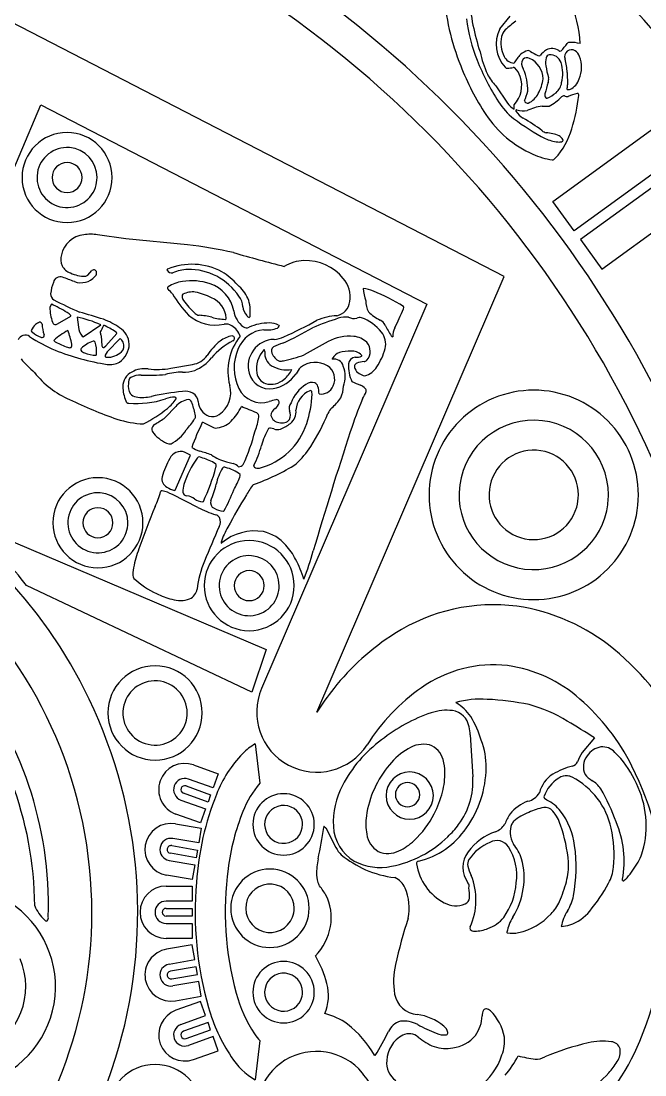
# Model space of a CAD drawing. Header units: metres. Extents: x 0.3 to 22.9, y 0.3 to 22.9.
# Drawn here: x 13.149 to 15.749, y 10.912 to 15.304 of the extents above; entities that cross this region are included whole.
import ezdxf

# ---------------------------------------------------------------- set-up
doc = ezdxf.new("R2010")
doc.units = ezdxf.units.M

msp = doc.modelspace()

# ---------------------------------------------------------------- linework, layer by layer
for p, q in [((15.161997, 14.239851), (13.106263, 15.300247)), ((15.144654, 15.270812), (15.18723, 15.323477)), ((15.425233, 15.08927), (15.426173, 15.038282)), ((15.127699, 15.033945), (15.176114, 14.96149)), ((15.364383, 14.552387), (15.950426, 14.978171)), ((12.657869, 13.602131), (13.231223, 14.954471)), ((13.231223, 14.954471), (14.84024, 14.124502)), ((15.203204, 14.936544), (15.203204, 14.95492)), ((15.246842, 14.971958), (15.247819, 14.966729)), ((16.039773, 14.855196), (15.453731, 14.429411)), ((16.066027, 14.819059), (15.479985, 14.393275)), ((15.569332, 14.270299), (16.155374, 14.696083)), ((15.453731, 14.429411), (15.364383, 14.552387)), ((13.585974, 14.395772), (13.467687, 14.413413)), ((13.84175, 14.370888), (13.585974, 14.395772)), ((15.479985, 14.393275), (15.569332, 14.270299)), ((13.427105, 14.245347), (13.444146, 14.264044)), ((14.380897, 12.42345), (15.161997, 14.239851)), ((13.273736, 14.122788), (13.268175, 14.11063)), ((13.277087, 14.124231), (13.273736, 14.122788)), ((13.282595, 14.120372), (13.277087, 14.124231)), ((14.84024, 14.124502), (14.151217, 12.522218)), ((13.300377, 14.041981), (13.356029, 14.07442)), ((13.355418, 14.078123), (13.34935, 14.083581)), ((13.382626, 14.069688), (13.387488, 14.028259)), ((13.406939, 13.988409), (13.480674, 14.038015)), ((14.222301, 14.036232), (14.224696, 14.032293)), ((13.403383, 13.990953), (13.406939, 13.988409)), ((13.483302, 13.992361), (13.486065, 13.950458)), ((13.502282, 13.949828), (13.54761, 14.001783)), ((13.561415, 13.981458), (13.507347, 13.925245)), ((13.486065, 13.950458), (13.488762, 13.94441)), ((13.493896, 13.943619), (13.502282, 13.949828)), ((13.507347, 13.925245), (13.499789, 13.911645)), ((14.164693, 13.926116), (14.163657, 13.933006)), ((13.499789, 13.911645), (13.499477, 13.905137)), ((13.772599, 13.856802), (13.863775, 13.872781)), ((14.362173, 13.748773), (14.361067, 13.757473)), ((13.793142, 13.697795), (13.749785, 13.651264)), ((14.202671, 13.604219), (14.188312, 13.607021)), ((13.764334, 13.541512), (13.773742, 13.542202)), ((13.791018, 13.348303), (13.85555, 13.49502)), ((13.85555, 13.49502), (13.830299, 13.507705)), ((13.960075, 13.457171), (13.946013, 13.467012)), ((14.00518, 13.467449), (14.033283, 13.4598)), ((13.88571, 13.276253), (13.779326, 13.330119)), ((13.788721, 13.346837), (13.791018, 13.348303)), ((13.905166, 13.299679), (13.908496, 13.302135)), ((13.991306, 13.261205), (13.994712, 13.263812)), ((12.828483, 13.25577), (14.170682, 12.685014)), ((13.982123, 13.132698), (13.98209, 13.128065)), ((13.98209, 13.128065), (13.985877, 13.129396)), ((13.61734, 13.025734), (13.614685, 13.006032)), ((14.109912, 12.506501), (13.171771, 12.950883)), ((14.170682, 12.685014), (14.109912, 12.506501)), ((15.020211, 12.328705), (15.030984, 12.154024)), ((15.538635, 12.316279), (15.486623, 12.256059)), ((14.124309, 12.291216), (14.144275, 12.127392)), ((13.867581, 12.203579), (13.970032, 12.166936)), ((13.970032, 12.166936), (13.948983, 12.108083)), ((13.948983, 12.108083), (13.846519, 12.14473)), ((13.927933, 12.04923), (13.825439, 12.085888)), ((13.836355, 12.116396), (13.938845, 12.079739)), ((13.938845, 12.079739), (13.927933, 12.04923)), ((13.81532, 12.057538), (13.917796, 12.020886)), ((15.340456, 12.057083), (15.330753, 12.064124)), ((13.896747, 11.962033), (13.794295, 11.998676)), ((13.917796, 12.020886), (13.896747, 11.962033)), ((13.792476, 11.958733), (13.899683, 11.940143)), ((14.41257, 11.947738), (14.418541, 11.941127)), ((13.899683, 11.940143), (13.889004, 11.878558)), ((14.418541, 11.941127), (14.461131, 11.859071)), ((13.776613, 11.867495), (13.883861, 11.848898)), ((13.889004, 11.878558), (13.781784, 11.89715)), ((13.878325, 11.816973), (13.771073, 11.835571)), ((13.883861, 11.848898), (13.878325, 11.816973)), ((13.765949, 11.805908), (13.873182, 11.787313)), ((13.873182, 11.787313), (13.862503, 11.725728)), ((13.862503, 11.725728), (13.755296, 11.744318)), ((15.655736, 11.721923), (15.655389, 11.727213)), ((15.667899, 11.725858), (15.660618, 11.72079)), ((13.753473, 11.698757), (13.86228, 11.698757)), ((13.86228, 11.698757), (13.86228, 11.636252)), ((13.753431, 11.60615), (13.86228, 11.60615)), ((13.86228, 11.636252), (13.75346, 11.636252)), ((13.86228, 11.60615), (13.86228, 11.573748)), ((13.256358, 11.552853), (13.258201, 11.554128)), ((13.86228, 11.573748), (13.753427, 11.573748)), ((13.753447, 11.543646), (13.86228, 11.543646)), ((13.86228, 11.543646), (13.86228, 11.481142)), ((13.86228, 11.481142), (13.753473, 11.481142)), ((13.862503, 11.454171), (13.755296, 11.435581)), ((13.873182, 11.392586), (13.862503, 11.454171)), ((13.765949, 11.373991), (13.873182, 11.392586)), ((13.878325, 11.362926), (13.771073, 11.344329)), ((13.776613, 11.312404), (13.883861, 11.331001)), ((13.883861, 11.331001), (13.878325, 11.362926)), ((13.889004, 11.301341), (13.781784, 11.282749)), ((13.899683, 11.239756), (13.889004, 11.301341)), ((13.792476, 11.221166), (13.899683, 11.239756)), ((13.896747, 11.217866), (13.794295, 11.181223)), ((13.917796, 11.159013), (13.896747, 11.217866)), ((13.81532, 11.122361), (13.917796, 11.159013)), ((13.927933, 11.130669), (13.825439, 11.094011)), ((13.938845, 11.10016), (13.927933, 11.130669)), ((13.836355, 11.063503), (13.938845, 11.10016)), ((13.948983, 11.071816), (13.846519, 11.035169)), ((13.970032, 11.012963), (13.948983, 11.071816)), ((14.144272, 11.054879), (14.124309, 10.891083)), ((13.867581, 10.97632), (13.970032, 11.012963)), ((14.625021, 10.993657), (14.622131, 10.993834))]:
    msp.add_line(p, q)
for centre, radius, start, end in [((11.587701, 11.589461), 5.695868, 9.875874, 56.151229), ((11.59601, 11.594191), 5.623991, 2.910891, 50.538464), ((11.595942, 11.594095), 5.568341, 4.376546, 50.538938), ((11.587904, 11.590353), 4.597602, 7.31188, 58.771068), ((11.590029, 11.59153), 4.733167, 5.851874, 56.022854), ((15.848559, 15.474318), 0.938009, -177.003747, -157.648706), ((15.952095, 15.471019), 0.938299, -175.723111, -161.614612), ((15.0206, 15.192167), 0.458093, 2.194005, 25.839276), ((15.737869, 15.407501), 0.738772, -172.64167, -158.793731), ((15.84465, 14.478095), 1.040541, 127.506751, 130.721868), ((15.267368, 15.206112), 0.138726, 152.200044, -136.629733), ((15.265996, 15.211326), 0.117534, 166.589879, -152.2351), ((15.213679, 15.225008), 0.063481, 138.939521, 167.65099), ((15.276522, 15.305757), 0.176012, -45.867862, -32.766474), ((15.437191, 15.194468), 0.020427, 89.0366, 128.310336), ((15.438291, 15.057644), 0.15725, 75.23893, 90.275877), ((15.543961, 15.282803), 0.494157, -167.407868, -156.11671), ((15.205475, 15.176596), 0.047869, -155.273614, -92.964718), ((15.642224, 14.829289), 0.531621, 140.850238, 145.710406), ((15.284685, 15.095702), 0.088248, 105.247144, 128.331256), ((15.26072, 15.162822), 0.018037, 54.061545, 87.593222), ((15.44513, 15.458181), 0.330208, -121.762925, -115.58816), ((15.307466, 15.167685), 0.008844, -124.062101, -57.115679), ((15.378289, 15.11171), 0.081949, 119.229931, 143.671359), ((15.353965, 15.146244), 0.01756, 104.488142, 166.130913), ((15.362573, 15.134435), 0.054506, 59.071873, 116.476507), ((15.353809, 15.115967), 0.047469, 17.86183, 95.122141), ((15.395919, 15.185535), 0.006878, -140.835223, -62.626166), ((15.443155, 15.155078), 0.029066, 129.183546, -160.403792), ((15.443155, 15.155078), 0.029066, 58.770884, 129.183546), ((15.427998, 15.138804), 0.051041, 20.419576, 53.686918), ((15.358385, 15.110625), 0.126129, -22.585865, 21.382931), ((15.994756, 15.510379), 1.087163, -158.821126, -146.738048), ((16.012981, 15.529162), 1.039356, -158.027073, -147.284464), ((15.176622, 15.121366), 0.01458, -133.832519, -90.488039), ((15.165442, 15.260472), 0.154083, -85.885555, -77.327348), ((15.201199, 15.101045), 0.009305, 51.731534, 102.121485), ((15.139563, 15.041759), 0.094747, 19.063432, 44.654985), ((15.271601, 15.125458), 0.036663, 147.377379, -143.880207), ((15.256077, 15.125721), 0.024822, 62.646696, 128.214071), ((15.230852, 15.061907), 0.093347, 0.715112, 66.895479), ((15.415669, 15.131181), 0.081076, 166.248954, -169.732663), ((15.6739, 15.166514), 0.341655, -171.621414, -163.057261), ((15.257725, 15.084329), 0.148627, -14.474408, 18.108932), ((15.146338, 15.071032), 0.279491, 3.74144, 15.416399), ((15.259066, 15.167124), 0.187067, -153.183568, -134.607687), ((15.119306, 15.035118), 0.116063, -43.708488, 18.895403), ((15.061719, 15.020423), 0.198634, -2.699886, 24.833538), ((15.168854, 15.079958), 0.156253, -30.112041, -6.203888), ((15.306842, 15.060229), 0.040789, -18.010102, 9.484366), ((15.859686, 14.87532), 0.54216, 161.470117, 166.681455), ((15.331337, 15.058652), 0.071228, -48.70205, -9.267792), ((15.318241, 15.039762), 0.107942, -11.235051, -0.785439), ((15.4296, 15.06065), 0.042277, -97.45566, -78.501792), ((15.405184, 15.084618), 0.07318, -63.333277, -17.853113), ((15.019832, 15.070914), 0.24764, -23.552935, -13.98518), ((15.228666, 15.039192), 0.084225, -66.307606, -26.532765), ((15.350007, 14.995452), 0.018522, 165.102919, -143.287861), ((15.339339, 14.987086), 0.004979, -147.084596, -72.447998), ((15.271269, 15.139022), 0.171435, -66.057672, -51.348164), ((15.220057, 15.180213), 0.26495, -60.699509, -46.742547), ((15.411771, 14.979058), 0.013047, 85.030313, 141.073693), ((15.422912, 15.00575), 0.016964, -126.164825, -70.66966), ((15.523504, 14.742539), 0.264822, 102.33138, 111.017069), ((14.667842, 15.089331), 0.810855, -16.859014, -6.759499), ((15.468126, 14.996011), 0.005371, -23.24045, 102.671861), ((15.377001, 15.119359), 0.282781, -147.500395, -128.350849), ((15.277514, 15.044427), 0.130999, -140.719918, -124.559588), ((15.213967, 14.929861), 0.003355, 142.628523, -144.062005), ((15.213967, 14.929861), 0.003355, 69.319051, 142.628523), ((15.243802, 15.057496), 0.12775, -102.959664, -83.611085), ((15.259517, 14.978108), 0.016319, -135.79196, -79.434423), ((15.355214, 14.724262), 0.22803, 98.936019, 115.229424), ((15.336491, 15.091924), 0.143376, -96.687793, -84.705548), ((15.475392, 15.176581), 0.469843, -146.037803, -114.334597), ((15.779765, 15.66167), 0.958203, -127.117043, -117.764722), ((15.287032, 14.977894), 0.090791, -146.582317, -120.18339), ((14.831541, 14.202851), 0.80819, 52.826852, 59.528205), ((15.347571, 14.880355), 0.043492, -129.564104, -102.98557), ((15.155429, 14.936301), 0.299885, -42.977837, -15.895277), ((13.340412, 14.651532), 0.187613, 90, 180), ((13.340412, 14.651532), 0.187613, 0, 90), ((15.400828, 14.964556), 0.165162, -114.097577, -95.319111), ((15.3178, 14.624671), 0.214241, 69.989297, 84.643788), ((15.391831, 14.82946), 0.030027, -102.139475, -62.041655), ((15.373158, 14.79296), 0.037583, 26.005678, 61.463623), ((15.40196, 14.806893), 0.005589, -45.04917, 27.091779), ((13.340401, 14.651559), 0.125119, 85.463653, 170.977331), ((13.340401, 14.651559), 0.125119, -0.050026, 85.463653), ((13.34052, 14.651551), 0.062504, 90, 180), ((13.34052, 14.651551), 0.062504, 0, 90), ((15.423162, 15.078788), 0.35929, -113.171653, -99.701807), ((15.360627, 14.74193), 0.017408, -83.444179, -35.321976), ((13.340399, 14.65151), 0.125125, 170.954932, -104.06524), ((13.340412, 14.651532), 0.187613, 180, -90), ((13.34052, 14.651551), 0.062504, 180, -90), ((13.340412, 14.651532), 0.187613, -90, 0), ((13.34052, 14.651551), 0.062504, -90, 0), ((13.340401, 14.651498), 0.125119, -19.080657, -0.022146), ((13.340399, 14.65151), 0.125125, -104.06524, -19.085411), ((13.42103, 14.30809), 0.105854, 95.991412, 168.365219), ((13.439032, 14.176003), 0.239133, 83.117921, 96.977756), ((13.67106, 12.766409), 1.613532, 76.995395, 83.927502), ((13.372125, 14.309565), 0.058267, 160.058511, -106.905407), ((16.000589, 21.194424), 7.132305, -106.00424, -104.241827), ((13.860568, 14.02651), 0.263668, 61.691569, 112.573425), ((14.335486, 14.128467), 0.177156, 92.643312, 120.363926), ((14.334867, 14.103014), 0.202561, 39.294184, 92.136537), ((13.312053, 14.208433), 0.029055, 70.019058, 167.661219), ((13.057551, 13.428517), 0.849429, 68.348644, 71.862207), ((13.416073, 14.383136), 0.142938, -115.213976, -90.212276), ((13.398235, 14.292595), 0.079412, -110.092006, -42.557952), ((13.410487, 14.267113), 0.027385, -79.359553, -52.637652), ((13.451597, 14.254751), 0.011912, 58.937614, 128.722552), ((13.44176, 14.254496), 0.021627, -46.202759, -5.272538), ((13.451597, 14.254751), 0.011912, -10.847325, 58.937614), ((13.760225, 14.266675), 0.003416, 104.765954, -154.939849), ((13.776095, 14.275979), 0.0218, -150.45031, -76.866282), ((13.853035, 14.075164), 0.193476, 92.9547, 111.843302), ((13.848274, 14.017894), 0.250544, 33.71328, 91.191919), ((13.842345, 14.019426), 0.278835, 41.434252, 59.084192), ((14.395273, 14.15177), 0.124937, -7.935701, 39.534136), ((13.4467, 14.148975), 0.175758, 158.060971, 174.07268), ((13.766126, 14.190847), 0.006949, 133.586214, -133.571993), ((13.837506, 14.080881), 0.137938, 96.895849, 123.519111), ((13.699045, 14.106847), 0.100577, 36.278025, 51.73183), ((13.860919, 13.976276), 0.244831, 71.983412, 99.396902), ((13.886125, 14.065605), 0.152129, 11.518781, 70.605077), ((13.925037, 14.061431), 0.190464, 27.258769, 48.439935), ((14.55455, 14.011975), 0.177911, 69.474276, 83.555176), ((14.820661, 14.215166), 0.247553, -173.877276, -161.94682), ((13.300782, 14.165841), 0.02893, 177.455925, -122.535057), ((14.40017, 16.354842), 2.478347, -116.73566, -114.001341), ((14.229201, 14.435119), 0.523356, -149.10058, -137.053702), ((13.829538, 14.157398), 0.009893, 128.392379, -172.704462), ((13.86572, 14.162522), 0.046436, -172.101732, -150.433502), ((13.86373, 14.086784), 0.08814, 82.749587, 117.235136), ((13.814247, 13.888731), 0.291849, 63.92249, 78.01451), ((13.903895, 14.058134), 0.100466, 4.06028, 67.377114), ((14.001581, 14.110647), 0.071976, 1.706347, 40.04357), ((13.939657, 14.092499), 0.164574, -6.402772, 19.955391), ((14.30594, 13.417548), 0.822134, 57.937839, 67.773256), ((13.504273, 14.122668), 0.236404, -177.081025, -161.762707), ((13.064858, 13.646345), 0.521642, 56.949539, 65.329049), ((14.11224, 14.350592), 0.356133, -143.67053, -131.872807), ((14.12597, 14.115092), 0.052496, -177.487225, -132.783081), ((14.450584, 14.143405), 0.069004, -78.060596, -7.397737), ((14.670419, 14.134774), 0.085203, 177.527753, -149.659475), ((13.61223, 14.564354), 1.219686, -26.267093, -22.13297), ((14.733641, 14.109847), 0.009783, -30.859026, 26.968723), ((13.353779, 14.075951), 0.002721, -34.227575, 52.971713), ((13.284318, 13.597768), 0.482051, 65.962505, 78.23275), ((12.610651, 11.313036), 2.88557, 72.21426, 74.287726), ((13.402243, 13.809137), 0.267112, 53.923013, 70.348556), ((13.959252, 14.210707), 0.173974, -130.567829, -78.163207), ((13.89482, 14.106815), 0.029497, -133.464188, -98.359198), ((13.881078, 13.846902), 0.230922, 74.181218, 87.653834), ((14.007304, 14.294591), 0.234221, -105.673861, -92.102752), ((13.999623, 14.064931), 0.004497, -101.715263, 4.043916), ((14.138451, 14.112285), 0.10454, -171.029061, -127.264948), ((14.102526, 14.081296), 0.013097, -158.819801, -104.905205), ((14.098546, 14.073329), 0.004729, -82.576132, 9.944583), ((13.484051, 15.669105), 1.845391, -65.683293, -60.89461), ((14.759254, 13.122351), 0.98565, 107.012669, 113.649805), ((14.482913, 13.80735), 0.26915, 93.846172, 112.093132), ((14.503007, 13.972209), 0.098075, 83.755154, 109.127965), ((14.535529, 14.109573), 0.045467, -118.728549, -74.604404), ((14.558865, 14.042018), 0.026258, 70.765526, 115.405638), ((14.506112, 13.891603), 0.185656, 38.672552, 70.68639), ((14.713525, 14.207074), 0.164037, -135.321078, -114.386681), ((14.611999, 14.003605), 0.063762, 31.189037, 57.991436), ((13.202634, 14.017617), 0.01243, -166.038039, -120.022136), ((13.27568, 13.967461), 0.0973, 132.907984, 151.009503), ((13.235302, 14.013922), 0.035838, 106.271006, 136.198444), ((13.227029, 14.03922), 0.009275, 7.084095, 100.993601), ((13.416357, 14.052385), 0.180524, -176.181726, -162.007078), ((13.29202, 14.051319), 0.012556, -167.889613, -104.389224), ((13.507862, 13.721492), 0.335675, 119.335234, 131.479745), ((13.289342, 14.062097), 0.022944, -91.104156, -61.252295), ((13.113767, 13.916401), 0.24957, 9.311378, 23.051647), ((13.458133, 14.036319), 0.071103, -173.491554, -140.355064), ((13.234657, 14.138851), 0.278367, -28.603327, -21.695404), ((13.339829, 13.699985), 0.369358, 56.77516, 65.447824), ((13.540225, 14.001848), 0.007385, -0.508637, 74.416064), ((13.512959, 13.951333), 0.087178, 4.23338, 57.703594), ((14.002832, 13.996392), 0.044742, 57.419578, 100.161868), ((13.976352, 13.957348), 0.09191, 21.248436, 56.616271), ((14.170445, 13.891596), 0.125685, 94.512947, 158.088959), ((14.087896, 14.048904), 0.023561, -122.746468, -62.59714), ((14.184417, 13.829422), 0.216261, 90.216138, 113.339208), ((14.172608, 14.142706), 0.12639, -95.472025, -69.252362), ((14.1825, 13.957198), 0.08849, 63.270107, 89.287116), ((14.21407, 14.034953), 0.010954, -72.401749, -14.057788), ((13.565923, 15.426256), 1.61233, -65.292613, -60.336867), ((14.966471, 14.175774), 0.330633, -155.111317, -146.305899), ((14.785577, 13.98797), 0.087617, 155.305839, -179.927327), ((13.16596, 13.964374), 0.031018, 53.871855, 160.593507), ((13.51558, 14.477409), 0.589836, -124.175875, -112.395672), ((13.268958, 14.09007), 0.110395, -131.0804, -110.264039), ((13.236561, 13.998285), 0.013145, -116.36957, -57.37931), ((13.235979, 13.992798), 0.009486, -36.065203, 23.770794), ((13.297732, 13.979225), 0.013713, -152.887877, -105.70839), ((13.424996, 14.197085), 0.265601, -119.546723, -108.056872), ((13.501228, 13.829827), 0.149634, 110.400379, 132.836768), ((13.451018, 13.963683), 0.006684, 17.682603, 106.955316), ((13.322915, 13.924165), 0.140743, -2.658265, 17.169929), ((13.498824, 14.004647), 0.019796, 177.284379, -141.638331), ((13.514663, 13.933239), 0.067163, 28.317871, 45.884711), ((13.545329, 13.949022), 0.032686, -47.331133, 29.463011), ((14.123901, 13.783195), 0.236536, 127.834769, 147.626876), ((14.163117, 13.715831), 0.287444, 117.15499, 140.012106), ((14.040151, 13.895713), 0.096343, 96.999689, 129.543448), ((14.244975, 13.844318), 0.234286, 141.345761, -165.393062), ((14.028374, 13.981145), 0.010193, 10.100759, 89.799423), ((14.028374, 13.981145), 0.010193, -69.597906, 10.100759), ((14.206032, 13.866346), 0.110786, 91.595611, -164.487759), ((14.195761, 14.092023), 0.115159, -86.422371, -65.264419), ((15.912987, 11.19721), 3.143703, 118.18484, 120.2582), ((14.516638, 13.804133), 0.186368, 84.129609, 118.342932), ((14.526817, 13.897864), 0.092089, 46.873703, 84.464566), ((14.546765, 13.927518), 0.057096, -40.462856, 41.13162), ((14.583372, 13.956248), 0.084971, -11.625315, 37.193677), ((14.697637, 13.99445), 0.006599, -161.46284, -87.199817), ((13.661583, 14.858103), 0.997495, -111.818194, -98.907159), ((13.351422, 13.962221), 0.019706, -116.368843, -71.688525), ((13.343174, 13.953019), 0.017288, -33.359771, 12.566635), ((13.405724, 13.934289), 0.008159, 139.827246, -164.800487), ((13.419133, 13.944232), 0.024472, -150.416007, -104.402668), ((13.491895, 13.947689), 0.004535, -133.699776, -63.822506), ((13.508006, 13.991832), 0.089474, -91.173847, -48.337399), ((13.503605, 13.961813), 0.096378, -55.096768, -2.404764), ((14.231926, 13.858313), 0.195307, 155.759994, -153.997258), ((14.243741, 13.855847), 0.113709, 137.047665, -170.143528), ((14.162036, 13.932681), 0.001653, 84.158846, 156.989757), ((14.162036, 13.932681), 0.001653, 11.327935, 84.158846), ((14.227692, 13.919748), 0.063319, 174.228122, -123.802568), ((14.213519, 13.928757), 0.021621, 125.643991, -154.067741), ((14.297423, 13.756606), 0.212855, 105.692402, 116.960629), ((14.500988, 13.864832), 0.063358, 113.974466, 148.485415), ((14.544223, 13.556349), 0.372812, 93.188125, 100.662567), ((14.525852, 13.869314), 0.059317, 45.205767, 92.282679), ((14.392984, 14.018717), 0.284956, -33.282517, -16.21898), ((13.58918, 14.274877), 0.581167, -139.261506, -131.411411), ((13.468471, 14.072928), 0.162165, -109.985776, -92.542807), ((13.45818, 13.915679), 0.005676, -56.931863, 20.183551), ((13.505009, 13.909053), 0.006777, -144.709088, -80.109618), ((13.518456, 13.951502), 0.079673, -98.167189, -59.617785), ((13.851134, 13.961037), 0.089156, -81.849018, -35.043649), ((13.796479, 14.021092), 0.189643, -66.14484, -39.466464), ((14.254982, 13.945841), 0.066438, -156.456279, -116.625533), ((14.229143, 13.934468), 0.04818, -94.68462, -73.730555), ((14.123021, 14.475427), 0.59927, -78.485888, -69.908493), ((14.375192, 13.782063), 0.098987, 59.109122, 128.270213), ((14.447689, 13.895676), 0.002383, 107.444491, -137.552616), ((14.453854, 13.856148), 0.038739, 13.216798, 101.801659), ((14.544412, 13.871717), 0.031259, 95.10871, 174.407122), ((14.553484, 13.862941), 0.015631, 109.49302, -149.880106), ((14.544862, 13.968429), 0.065657, -92.822769, -69.534738), ((14.589766, 13.764441), 0.1206, 95.362653, 110.126363), ((14.566479, 13.909113), 0.002574, -58.6293, 63.066629), ((14.573865, 13.908115), 0.024052, -78.902731, -47.20672), ((13.499798, 14.071595), 0.375688, -141.750819, -113.311353), ((13.643976, 13.777996), 0.071679, 118.190802, 178.145749), ((13.663953, 13.741441), 0.113336, 82.502598, 118.361813), ((13.714815, 14.195653), 0.343743, -96.024072, -80.322589), ((13.824411, 13.561762), 0.279159, 90.554567, 105.371684), ((13.827249, 13.998443), 0.157632, -92.013898, -73.060913), ((14.184609, 13.859134), 0.088223, -165.279835, -80.65546), ((14.185849, 13.844772), 0.054785, -171.191374, -109.64276), ((14.25867, 13.984456), 0.134715, -119.43572, -81.919948), ((14.173181, 13.918096), 0.148268, -79.997633, -34.686368), ((14.169294, 13.906242), 0.12155, -50.999987, -26.989858), ((14.380423, 13.792014), 0.094971, 134.478137, 153.951468), ((14.389839, 13.811585), 0.066184, -25.658224, 56.86817), ((14.389925, 13.823271), 0.109876, -21.921066, 22.323264), ((14.661214, 13.866049), 0.148168, 176.628303, -154.087445), ((14.588714, 13.879506), 0.05452, -153.403263, -97.314543), ((14.56035, 13.905666), 0.083046, -75.050978, -31.445321), ((13.651913, 13.782337), 0.057089, 168.895367, -145.842441), ((13.624897, 13.796841), 0.029216, 130.934027, -173.101836), ((13.648199, 13.727418), 0.100859, 89.240577, 114.886115), ((13.677532, 14.678755), 0.850947, -91.885378, -85.086824), ((14.190102, 13.872001), 0.082021, -106.044402, -47.240984), ((14.361312, 13.758533), 0.03939, 72.063311, 129.578281), ((14.360378, 13.772746), 0.026681, 18.586536, 60.679815), ((14.733597, 14.24341), 0.487602, -114.94621, -110.481392), ((13.752789, 13.788734), 0.180651, -177.329178, -157.970755), ((13.635769, 13.778697), 0.042124, -137.581061, -100.886947), ((13.994698, 12.280942), 1.489508, 96.687068, 101.718754), ((13.830025, 13.678826), 0.081961, 64.651694, 96.145655), ((13.844872, 13.716142), 0.041961, 2.302452, 61.156505), ((13.910948, 13.755146), 0.111452, -55.039593, 15.66257), ((14.152229, 13.820131), 0.10694, -153.662916, -73.24428), ((14.419782, 13.657287), 0.155896, 122.414503, 159.438364), ((14.387617, 13.67681), 0.093295, 112.22928, 176.655828), ((13.867709, 13.778601), 0.495364, -17.884237, -3.452086), ((14.354672, 13.757219), 0.0064, 2.272169, 111.543298), ((14.302708, 13.752093), 0.087934, -1.178989, 19.364457), ((14.400252, 13.80233), 0.052929, -100.482041, -21.505274), ((14.37632, 13.780939), 0.115545, -24.116508, 0.650667), ((14.539299, 13.730679), 0.060759, 44.203969, 67.057796), ((14.385319, 13.83753), 0.21593, -30.222419, -21.068269), ((14.572607, 13.762787), 0.014497, -11.456634, 45.014253), ((15.285296, 13.329216), 0.436229, 90, -179.980987), ((15.285296, 13.329216), 0.436229, -0.019013, 90), ((14.223847, 15.55011), 2.021612, -115.575139, -109.528847), ((13.598038, 13.724194), 0.013112, -165.790755, -92.273113), ((13.629135, 14.10501), 0.395185, -94.588957, -72.149756), ((13.654507, 13.908731), 0.173466, -98.851955, -77.460654), ((13.786634, 13.639129), 0.096808, 87.530862, 112.062722), ((13.647626, 13.826263), 0.176132, -50.877598, -33.382457), ((13.790822, 13.731442), 0.004406, -28.345451, 90.215034), ((13.859288, 13.639577), 0.088117, 98.835716, 138.648093), ((13.842624, 13.706826), 0.020067, 8.728569, 81.030378), ((13.187071, 13.509015), 0.704622, 12.250628, 16.562162), ((13.956414, 13.722568), 0.069777, -176.104673, -110.835952), ((14.26793, 13.471383), 0.260558, 102.568889, 109.009499), ((14.179031, 13.727107), 0.04731, -53.160077, -18.970243), ((14.214073, 13.715635), 0.010456, -21.942249, 105.780792), ((14.302412, 13.689294), 0.036538, 141.498639, -164.150474), ((14.306285, 13.854862), 0.213241, -49.969561, -34.615159), ((16.003655, 13.117345), 1.556872, 156.872939, 162.242753), ((13.360532, 14.189065), 0.638774, -62.100281, -51.433162), ((13.858267, 13.656932), 0.017454, -36.894173, 5.245592), ((13.946726, 13.703967), 0.049007, -107.983746, -55.034576), ((13.877836, 13.785258), 0.208557, -45.567844, -25.035192), ((13.320506, 11.76809), 2.068248, 66.920316, 68.848638), ((14.119538, 13.654098), 0.020415, -0.403714, 54.883636), ((14.228061, 13.657378), 0.037979, 122.961604, 176.496361), ((14.226541, 13.668122), 0.03735, -166.966549, -94.396263), ((14.231242, 13.660929), 0.040442, -25.087169, 27.040944), ((14.233296, 13.675748), 0.061529, -51.975964, 6.068173), ((13.714916, 13.951728), 0.766887, -33.304578, -21.651583), ((14.500621, 13.635268), 0.080256, 135.437547, 155.322572), ((11.587778, 11.589742), 2.047482, 25.692961, 98.464669), ((13.681422, 14.061713), 0.437729, -107.738291, -92.879716), ((13.717824, 13.602958), 0.023708, 115.648876, -132.727724), ((13.10269, 14.619107), 1.164239, -58.698438, -56.233518), ((13.56819, 13.83728), 0.358961, -41.474304, -32.114117), ((14.809806, 13.189623), 1.007534, 154.075806, 160.457443), ((13.90769, 13.623969), 0.007337, 50.779983, 123.34578), ((14.119528, 13.99166), 0.417109, -119.785166, -112.903434), ((13.954824, 13.7042), 0.096794, -88.595006, -44.520163), ((13.949045, 13.676544), 0.192239, -24.681408, -6.748211), ((14.071482, 13.712889), 0.281257, -75.381928, -17.892493), ((14.236495, 13.669117), 0.040326, -108.531961, -38.922387), ((14.140766, 13.795617), 0.212956, -65.052906, -52.23091), ((15.28528, 13.329161), 0.311236, 89.080053, 178.189294), ((15.28528, 13.329161), 0.311236, -0.029189, 89.080053), ((13.810925, 13.67426), 0.140687, -140.905331, -109.340058), ((13.703312, 13.68379), 0.158138, -63.552893, -32.189718), ((13.421929, 13.763775), 0.721507, -25.273213, -13.424284), ((14.382565, 13.480951), 0.237612, 148.242736, 166.837759), ((14.185439, 13.598657), 0.008844, 71.040089, 123.73824), ((14.219221, 13.646248), 0.045171, -111.493419, -75.427206), ((29.989715, 8.513123), 16.281252, 161.822816, 163.652049), ((13.91927, 13.612957), 0.104522, -124.337426, -104.221059), ((13.62981, 13.686942), 0.543057, -25.760279, -16.241308), ((13.941411, 13.811782), 0.500802, -44.971063, -34.151761), ((13.814068, 13.461541), 0.048934, 70.629355, 156.974319), ((14.190938, 13.256336), 0.381669, 143.746612, 162.192337), ((13.891891, 13.477152), 0.010009, 84.881131, 150.777491), ((13.759876, 13.054831), 0.452261, 65.696547, 72.909911), ((13.509403, 12.263446), 1.30598, 70.623678, 72.891799), ((14.036467, 13.620976), 0.156683, -126.763547, -101.518303), ((15.28527, 13.329154), 0.186239, 86.391734, 172.852452), ((15.28527, 13.329154), 0.186239, -0.068983, 86.391734), ((11.590927, 11.591104), 1.85269, 11.624394, 101.617375), ((14.0578, 13.311584), 0.334635, 149.647519, 163.909384), ((13.192203, 13.646349), 0.794707, -25.66653, -14.731471), ((13.944954, 13.449865), 0.016794, -19.485162, 25.790031), ((14.204662, 13.319675), 0.248597, 150.755409, 167.404828), ((13.996196, 13.431504), 0.012802, 67.153901, 131.276957), ((13.95904, 13.274843), 0.173645, 53.638163, 75.960147), ((14.015171, 13.403261), 0.059369, 47.021811, 72.237305), ((14.057887, 13.46597), 0.019404, -96.637489, -31.824069), ((13.818281, 14.226001), 0.90444, -70.660776, -58.138053), ((14.125794, 13.449491), 0.007043, 168.250273, -129.264366), ((14.137677, 13.479351), 0.038911, -114.831884, -82.933284), ((13.469005, 13.212957), 0.187613, 90, -180), ((13.469005, 13.212957), 0.187613, 0, 90), ((13.775516, 13.396534), 0.040008, 168.762942, -118.592995), ((13.667515, 13.556623), 0.421976, -29.352307, -21.283144), ((14.047962, 13.410594), 0.014612, -29.245358, 16.229807), ((13.831117, 13.484199), 0.143756, -121.330323, -107.152597), ((13.904701, 13.347119), 0.08139, 161.414644, -174.840655), ((13.545682, 13.471685), 0.427697, -22.954401, -13.218617), ((14.287187, 13.2233), 0.225793, 138.608348, 151.853537), ((15.285275, 13.329057), 0.186256, 172.823103, -101.527752), ((13.468995, 13.212984), 0.125119, 85.463653, 170.977331), ((13.468995, 13.212984), 0.125119, -0.050026, 85.463653), ((13.324236, 13.454339), 0.421081, -24.407942, -15.442777), ((13.735007, 13.341741), 0.004916, 70.995267, 174.46331), ((13.705049, 13.199324), 0.150414, 60.408382, 77.888459), ((13.839299, 13.341005), 0.015705, -175.597058, -86.623707), ((13.834231, 13.265526), 0.060101, 51.410809, 84.276826), ((13.910022, 13.362375), 0.062884, -127.525629, -94.42837), ((13.472523, 13.563042), 0.601846, -29.813979, -20.753381), ((16.283431, 11.986321), 2.573804, 148.534395, 151.99708), ((15.285296, 13.328927), 0.436229, 179.980987, -90), ((15.285303, 13.329045), 0.311262, 178.168002, -97.0379), ((15.285296, 13.328927), 0.436229, -90, 0.019013), ((15.285384, 13.328957), 0.186124, -15.85812, -0.008363), ((15.28597, 13.328748), 0.310547, -12.216389, 0.047005), ((13.469114, 13.212976), 0.062504, 90, 180), ((13.469114, 13.212976), 0.062504, 0, 90), ((16.603493, 12.059123), 3.142782, 157.134006, 160.569092), ((14.142417, 13.793742), 0.577662, -116.384286, -108.414502), ((13.963142, 13.296667), 0.025018, 160.82605, -111.670256), ((13.996791, 13.341382), 0.080364, -122.253085, -93.913435), ((15.285303, 13.329045), 0.311262, -97.0379, -12.243801), ((15.285275, 13.329057), 0.186256, -101.527752, -15.878607), ((13.468993, 13.212935), 0.125125, 170.954932, -104.06524), ((13.953303, 13.21876), 0.027705, 34.285916, 76.139172), ((13.936343, 13.217667), 0.043208, -27.812584, 22.736694), ((13.469005, 13.212957), 0.187613, -180, -90), ((13.469114, 13.212976), 0.062504, 180, -90), ((13.469005, 13.212957), 0.187613, -90, 0), ((13.469114, 13.212976), 0.062504, -90, 0), ((13.468995, 13.212924), 0.125119, -19.080657, -0.022146), ((19.087515, 10.946477), 5.586542, 156.238022, 157.852159), ((14.363631, 12.993184), 0.406218, 150.248643, 159.913015), ((14.122739, 12.96544), 0.213571, 80.24398, 129.853533), ((14.117977, 13.0025), 0.178193, 41.160791, 76.713395), ((12.038173, 12.08929), 1.423864, 37.236731, 49.079718), ((13.468993, 13.212935), 0.125125, -104.06524, -19.085411), ((14.0995, 12.950889), 0.187613, 90, 180), ((14.0995, 12.950889), 0.187613, 0, 90), ((14.161638, 12.914003), 0.555648, 159.935674, 168.399742), ((14.03561, 12.925056), 0.291204, 27.818918, 41.966067), ((13.155184, 13.429538), 1.256654, -21.084182, -15.400976), ((14.269358, 12.896238), 0.388983, 156.299713, 174.080133), ((14.099489, 12.950917), 0.125119, 85.463653, 170.977331), ((14.099489, 12.950917), 0.125119, -0.050026, 85.463653), ((13.868346, 12.836254), 0.480579, 17.088414, 27.8763), ((13.648847, 12.999654), 0.034752, 169.423882, -148.059879), ((14.0995, 12.950889), 0.062504, 90, 180), ((14.0995, 12.950889), 0.062504, 0, 90), ((13.857674, 13.23477), 0.347935, -133.231787, -114.533955), ((14.099487, 12.950868), 0.125125, 170.954932, -104.06524), ((13.859254, 13.209539), 0.325855, -116.629189, -104.600014), ((13.825595, 12.947375), 0.057912, -63.534288, -10.968212), ((14.0995, 12.950889), 0.187613, 180, -90), ((14.0995, 12.950889), 0.062504, 180, -90), ((14.0995, 12.950889), 0.062504, -90, 0), ((14.0995, 12.950889), 0.187613, -90, 0), ((14.099489, 12.950856), 0.125119, -19.080657, -0.022146), ((13.812364, 13.001018), 0.112478, -108.263262, -69.690685), ((14.099487, 12.950868), 0.125125, -104.06524, -19.085411), ((15.117904, 12.105531), 0.765834, 82.679989, 122.5492), ((15.097593, 12.054829), 0.818825, 50.46544, 81.722322), ((15.24774, 11.895281), 1.012921, 122.341245, 141.781227), ((14.880626, 11.791311), 1.16017, 26.398554, 50.485546), ((13.707155, 12.420412), 0.196313, 90, 180), ((13.707155, 12.420412), 0.196313, 0, 90), ((15.11904, 12.098212), 0.52299, 83.674391, 125.233172), ((15.095201, 12.047323), 0.576479, 48.416774, 81.876408), ((11.715943, 11.606426), 1.489728, 0.384996, 41.239449), ((11.703784, 11.618928), 1.559297, -1.747435, 39.12217), ((13.707146, 12.420447), 0.133818, 85.906707, 171.861566), ((13.707146, 12.420447), 0.133818, -0.048152, 85.906707), ((14.380897, 12.42345), 0.250017, 156.73105, -118.110705), ((15.410254, 11.755889), 1.226871, 141.362211, 147.03569), ((15.289883, 11.848395), 0.825616, 124.915713, 147.873059), ((11.584526, 11.589617), 2.050467, -17.260107, 25.656693), ((15.065119, 12.099902), 0.378101, 86.06459, 106.032302), ((15.036873, 11.343335), 1.135071, 78.340941, 87.263314), ((14.873907, 11.787207), 0.917946, 26.666867, 48.860844), ((13.707144, 12.420388), 0.133824, 171.836596, -102.629134), ((14.92279, 12.230474), 0.201266, 83.057852, 108.843284), ((14.934585, 12.348582), 0.082639, 10.109708, 81.278138), ((14.866713, 12.301208), 0.187365, 33.63164, 59.894069), ((15.108182, 11.868266), 0.607643, 58.562084, 74.921289), ((13.707155, 12.420412), 0.196313, -180, -90), ((13.707155, 12.420412), 0.196313, -90, 0), ((13.707146, 12.420376), 0.133818, -17.090066, -0.017746), ((15.074184, 11.780872), 0.675672, 108.679394, 128.716428), ((14.67294, 12.190173), 0.41047, 16.458386, 31.555291), ((13.826525, 9.683368), 3.140627, 56.965154, 59.402584), ((13.707144, 12.420388), 0.133824, -102.629134, -17.094865), ((14.848251, 12.324802), 0.172005, 1.3003, 12.860865), ((14.972041, 11.866641), 0.545487, 125.979067, 152.553573), ((14.780951, 12.195833), 0.306317, -0.752126, 21.172238), ((14.253515, 12.068583), 0.257409, 120.128968, 134.721643), ((14.380897, 12.42345), 0.250017, -118.110705, -32.95246), ((14.904705, 12.0255), 0.284162, 120.199496, 140.866029), ((14.82523, 12.173661), 0.116279, 77.200008, 123.077514), ((14.822442, 12.204315), 0.087523, 14.285503, 70.962074), ((16.293039, 11.83778), 0.908441, 152.584726, 155.367583), ((15.578776, 12.195512), 0.084484, 99.225664, 146.961155), ((15.57175, 12.209417), 0.069791, 42.121726, 95.359411), ((15.362165, 11.981567), 0.379133, 25.212557, 46.422271), ((13.830938, 12.101127), 0.108807, 70.31989, 160.31989), ((14.448982, 11.890208), 0.521865, 136.189639, 158.545054), ((14.730979, 12.171795), 0.184399, 0.649738, 17.066188), ((15.436209, 12.23109), 0.03435, -72.306726, -25.292585), ((15.564149, 12.196565), 0.071998, 141.308368, -153.537775), ((15.008353, 11.930202), 0.42479, 139.719009, 171.758655), ((14.768494, 12.075982), 0.098507, 90, 180), ((14.768494, 12.075982), 0.098507, 0, 90), ((14.605094, 12.170335), 0.310293, -14.832412, 0.655682), ((14.642186, 12.198897), 0.445112, -35.363759, -0.912042), ((15.432617, 12.057044), 0.127493, 122.302271, 166.020435), ((15.508091, 11.930574), 0.274749, 102.922462, 121.511914), ((15.584025, 12.227394), 0.105212, -143.276492, -122.307294), ((11.589705, 11.589247), 4.595957, -31.234838, 7.328411), ((14.525641, 11.609135), 1.30909, 1.940591, 26.79066), ((13.830938, 12.101127), 0.108807, 160.31989, -109.68011), ((13.830919, 12.101134), 0.046303, 70.31205, 160.31205), ((14.447522, 11.864662), 0.40123, 139.094666, 158.798968), ((14.759394, 12.079882), 0.050603, 90, -180), ((14.759394, 12.079882), 0.050603, 0, 90), ((14.734436, 12.13346), 0.29726, -36.850961, 3.966858), ((15.467723, 12.023527), 0.147812, 121.756707, 161.162419), ((15.422304, 12.09659), 0.061782, 85.991623, 121.603628), ((15.421839, 12.107119), 0.051326, 62.721713, 84.652418), ((15.300549, 11.873031), 0.31497, 12.394465, 62.627781), ((15.470582, 12.038732), 0.114981, 34.726956, 60.160346), ((15.350363, 11.950753), 0.403584, -12.706108, 28.458519), ((13.830919, 12.101134), 0.046303, 160.31205, -109.68795), ((13.830897, 12.101142), 0.016201, 160.31205, -109.68795), ((13.830897, 12.101142), 0.016201, 70.31205, 160.31205), ((15.064736, 11.637426), 1.187453, 158.060529, 176.286289), ((14.242895, 11.955961), 0.128059, 90, 180), ((14.242895, 11.955961), 0.128059, 0, 90), ((14.779416, 11.964284), 0.329545, 152.182916, -177.064461), ((14.759394, 12.079882), 0.050603, 180, -90), ((14.759394, 12.079882), 0.050603, -90, 0), ((14.489779, 12.198602), 0.429007, -27.478614, -14.539284), ((15.241649, 12.128185), 0.078423, -75.605201, -30.958888), ((14.698452, 11.616144), 0.994624, 20.595651, 29.38835), ((14.242884, 11.955972), 0.079091, 24.841222, 108.198891), ((14.768494, 12.075982), 0.098507, 180, -90), ((14.768494, 12.075982), 0.098507, -90, 0), ((15.316091, 11.895352), 0.166217, 109.303184, 141.254061), ((15.33513, 12.070084), 0.007395, 170.902683, -126.290294), ((15.274376, 11.918242), 0.153764, 37.240912, 64.54818), ((11.593373, 11.588346), 4.730166, -34.012993, 5.894363), ((14.949005, 11.656485), 0.944143, 158.026432, 173.01738), ((14.242884, 11.955972), 0.079091, 108.198891, -168.443439), ((14.242885, 11.955982), 0.079086, 0.031052, 24.835193), ((14.815871, 11.958413), 0.230252, 171.840351, -169.166618), ((14.510765, 12.182036), 0.402776, -46.773629, -26.765435), ((15.434487, 11.845195), 0.292051, 148.133415, 157.505524), ((15.336538, 11.812624), 0.206298, 110.481929, 130.587618), ((15.404003, 11.689121), 0.346177, 102.85246, 113.791474), ((15.333117, 11.98775), 0.039353, 37.041022, 98.943967), ((15.242667, 11.905415), 0.16154, 16.894811, 41.028761), ((15.160717, 11.830748), 0.297198, 7.191416, 37.408901), ((11.590927, 11.591104), 1.85269, -78.368587, 11.624394), ((13.773886, 11.851526), 0.108807, 80.162615, 170.162615), ((14.242895, 11.955961), 0.128059, -180, -90), ((14.242895, 11.955961), 0.128059, -90, 0), ((14.242885, 11.955942), 0.079087, -84.202534, 0.059606), ((14.413409, 11.944047), 0.003785, 102.815834, -155.502311), ((14.627509, 11.955962), 0.177411, -177.236022, -120.451823), ((14.639266, 12.211138), 0.420032, -46.817054, -37.544075), ((15.098286, 11.999718), 0.078965, -69.597728, -32.807881), ((15.294306, 11.920815), 0.106986, 160.807324, -178.93391), ((15.227182, 11.942636), 0.036449, 133.010726, 158.515011), ((14.81125, 11.746262), 0.621172, 4.81514, 19.377567), ((15.228455, 11.801749), 0.433391, -9.903136, 22.274555), ((14.242885, 11.955942), 0.079087, -168.464674, -84.202534), ((13.238994, 12.088757), 1.180072, -13.507044, -7.120585), ((14.687996, 11.928356), 0.099158, -172.338659, -120.705968), ((14.605548, 12.229699), 0.456796, -78.927484, -45.326264), ((14.725885, 12.130483), 0.33734, -76.526426, -34.115471), ((15.203186, 11.703016), 0.235748, 109.159249, 143.879328), ((15.274452, 11.919896), 0.087121, -179.295095, -147.956593), ((15.120501, 11.829636), 0.500151, -5.955762, 12.822735), ((13.773886, 11.851526), 0.108807, 170.162615, -99.837385), ((13.773866, 11.851529), 0.046303, 170.154776, -99.845224), ((13.773866, 11.851529), 0.046303, 80.154776, 170.154776), ((13.773843, 11.851533), 0.016201, 80.154776, 170.154776), ((14.555959, 11.905061), 0.105393, -154.127299, -133.679516), ((14.62795, 12.055406), 0.230252, -65.433382, -46.440351), ((15.173624, 11.704421), 0.189972, 111.930425, 146.319192), ((15.131951, 11.831965), 0.056807, 31.979709, 121.022922), ((14.995101, 11.743382), 0.219819, -8.234649, 32.673175), ((15.065579, 11.757612), 0.17805, 18.186322, 40.680584), ((14.811245, 11.777114), 0.650704, -10.512303, 8.024741), ((15.533311, 11.906064), 0.215314, -32.495781, -11.813359), ((13.773843, 11.851533), 0.016201, 170.154776, -99.845224), ((14.718825, 11.749989), 0.338343, 169.243911, -179.140913), ((14.836021, 12.290679), 0.581204, -127.380078, -115.702142), ((14.677526, 11.93376), 0.099158, -113.894032, -62.261341), ((15.096194, 11.776073), 0.106334, 141.693216, -142.988286), ((14.938906, 11.7331), 0.306477, -32.318212, 15.147333), ((15.290404, 11.592892), 1.290921, 172.057844, -164.705919), ((14.185923, 11.60635), 0.163411, 90, 180), ((14.185923, 11.60635), 0.163411, 0, 90), ((14.645918, 12.011746), 0.235158, -117.428538, -78.381809), ((14.806484, 11.793076), 0.009564, 102.069037, -171.003203), ((15.011987, 11.823008), 0.217235, -171.681577, -117.186737), ((15.054485, 11.788214), 0.044513, 151.031886, -172.379232), ((15.237972, 11.846014), 0.236353, -164.364083, -154.182014), ((15.139491, 11.789361), 0.29088, -14.371096, 1.781358), ((15.457643, 11.790618), 0.160825, -29.604969, -4.592869), ((15.394407, 11.974502), 0.369623, -42.275411, -29.874877), ((14.477919, 11.745523), 0.0974, -179.643028, -155.334005), ((14.763919, 12.193324), 0.46277, -112.884786, -97.211344), ((14.678197, 11.663406), 0.076009, 21.162052, 68.683311), ((14.76798, 11.641354), 0.276614, -23.968326, 21.5768), ((13.753473, 11.589949), 0.108807, 90, 180), ((15.308482, 11.589144), 1.43418, 174.992079, -163.982489), ((14.18591, 11.606374), 0.100919, 84.978001, 170.015599), ((14.18591, 11.606374), 0.100919, -0.059598, 84.978001), ((13.473734, 11.041592), 1.130663, 33.404678, 35.918367), ((14.550485, 11.606755), 0.215664, -11.092279, 22.949077), ((14.99366, 11.697614), 0.02279, -16.151121, 39.343318), ((14.307586, 11.62992), 0.710619, 1.550366, 4.953079), ((14.931651, 11.733114), 0.281803, -35.79811, -4.317754), ((14.902951, 11.850799), 0.535267, -23.825501, -14.457327), ((14.869582, 12.118804), 0.834262, -38.93551, -29.249889), ((15.658824, 11.724146), 0.003805, -144.262288, -61.872108), ((12.874452, 11.280116), 0.417973, -72.552856, 61.522382), ((14.245902, 11.569745), 0.195918, -11.486184, 28.782689), ((14.986758, 11.654757), 0.031688, -66.939506, -10.199296), ((15.252528, 11.700801), 0.202978, -31.590863, -12.059128), ((14.473763, 11.585143), 1.361932, -23.024815, 2.875492), ((13.375711, 11.692179), 0.186178, -155.993808, -133.81309), ((13.753453, 11.589949), 0.046303, 89.992161, 179.992161), ((13.753429, 11.589949), 0.016201, 89.992161, 179.992161), ((14.185923, 11.60635), 0.163411, -180, -90), ((14.185908, 11.606335), 0.100925, 169.993499, -105.793565), ((14.185923, 11.60635), 0.163411, -90, 0), ((14.18591, 11.606324), 0.100919, -21.575161, -0.031052), ((14.959778, 11.706961), 0.090393, -121.36103, -64.164851), ((15.236218, 11.703975), 0.171091, -44.903398, -23.930003), ((15.598403, 11.488114), 0.203058, 148.414045, 167.945894), ((15.37904, 11.70793), 0.179767, -71.530785, -39.116089), ((13.25653, 11.56481), 0.011958, -144.306131, -90.823103), ((13.237447, 11.568252), 0.025104, -34.236844, 7.15565), ((13.753473, 11.589949), 0.108807, 180, -90), ((13.753453, 11.589949), 0.046303, 179.992161, -90.007839), ((13.753429, 11.589949), 0.016201, 179.992161, -90.007839), ((14.185908, 11.606335), 0.100925, -105.793565, -21.580629), ((16.777311, 10.908947), 2.119374, 161.960356, 167.377152), ((15.051505, 11.654604), 0.138817, -71.967568, -38.452009), ((15.376, 11.463325), 0.207214, 149.256571, 167.860589), ((15.162808, 11.763819), 0.2655, -77.075599, -42.867111), ((14.220769, 11.564893), 0.219798, -45.317501, -8.941314), ((15.029265, 11.523993), 0.009877, 149.646167, -146.767613), ((15.037987, 11.533524), 0.022623, -138.657307, -87.146645), ((15.037312, 11.65656), 0.145642, -89.291133, -66.889916), ((15.175956, 11.506303), 0.002606, 166.755035, -87.471437), ((15.387419, 11.693721), 0.163671, -85.653674, -72.737151), ((15.195413, 11.631875), 0.129626, -98.581579, -78.078232), ((13.773886, 11.328374), 0.108807, 99.837385, -170.162615), ((12.874548, 11.280111), 0.293884, -66.268916, 23.311033), ((13.773866, 11.32837), 0.046303, 99.845224, -170.154776), ((14.242895, 11.25674), 0.128059, 90, -180), ((14.242895, 11.25674), 0.128059, 0, 90), ((13.960719, 11.168111), 0.479312, 15.066707, 30.116845), ((13.773843, 11.328366), 0.016201, 99.845224, -170.154776), ((14.242885, 11.256758), 0.079087, 84.202534, 168.464674), ((14.242885, 11.256758), 0.079087, -0.059606, 84.202534), ((15.021331, 11.301776), 0.319991, 167.304761, -170.553002), ((13.773886, 11.328374), 0.108807, -170.162615, -80.162615), ((13.773866, 11.32837), 0.046303, -170.154776, -80.154776), ((13.773843, 11.328366), 0.016201, -170.154776, -80.154776), ((14.236336, 11.242913), 0.193727, -22.959345, 14.893298), ((14.605531, 11.403329), 0.580306, -164.923016, -146.479907), ((14.242895, 11.25674), 0.128059, -180, -90), ((14.242884, 11.256729), 0.079091, 168.443439, -108.198891), ((14.242895, 11.25674), 0.128059, -90, 0), ((14.242885, 11.256719), 0.079086, -24.835193, -0.031052), ((14.808056, 11.267082), 0.103916, -170.121564, -94.601849), ((14.242884, 11.256729), 0.079091, -108.198891, -24.841222), ((13.830938, 11.078772), 0.108807, 109.68011, -160.31989), ((14.639448, 11.395771), 0.737763, -164.080158, -146.427673), ((14.358197, 10.919888), 0.253829, 53.570402, 77.134444), ((14.775762, 10.956916), 0.207968, 49.677765, 83.385245), ((14.92612, 11.163061), 0.144427, -36.562976, -1.985159), ((15.119405, 11.158368), 0.048945, 151.337098, -179.637786), ((15.086808, 11.175783), 0.011995, 80.548427, 149.647148), ((15.081166, 11.153792), 0.03467, 46.410794, 77.315953), ((14.959619, 11.031969), 0.20675, 10.560933, 45.290748), ((13.830919, 11.078765), 0.046303, 109.68795, -160.31205), ((14.227564, 10.765317), 0.455964, 30.077743, 51.896883), ((14.75122, 11.060851), 0.078091, 106.167456, 155.935811), ((14.743422, 11.013935), 0.122713, 61.64203, 96.525517), ((15.225605, 11.933627), 0.915725, -117.574932, -112.224535), ((14.881506, 11.077218), 0.047903, 14.572778, 52.99893), ((13.830897, 11.078757), 0.016201, 109.68795, -160.31205), ((13.830897, 11.078757), 0.016201, -160.31205, -70.31205), ((14.356398, 11.248765), 0.287383, -144.741069, -137.572317), ((13.561933, 11.647649), 1.248143, -31.59907, -26.399371), ((14.799932, 10.965511), 0.127639, 118.371772, 177.069433), ((14.765229, 11.02093), 0.062527, 51.538608, 114.520446), ((14.960449, 11.254751), 0.242099, -130.219644, -111.922319), ((14.910564, 11.150629), 0.07188, -115.832052, -81.436664), ((14.91917, 11.088076), 0.00878, -76.179931, 7.821788), ((14.930895, 11.167572), 0.143425, -83.000512, -39.147579), ((15.014915, 11.052144), 0.149009, -22.295997, 6.828918), ((13.830938, 11.078772), 0.108807, -160.31989, -70.31989), ((13.830919, 11.078765), 0.046303, -160.31205, -70.31205), ((14.918695, 11.17788), 0.155522, -108.222862, -78.999133), ((15.748792, 9.996654), 1.075046, 102.699349, 112.874374), ((14.843753, 11.420865), 0.957184, -48.652477, -22.637158), ((15.573124, 10.812768), 0.240413, 81.443668, 104.615759), ((15.604675, 11.008074), 0.04264, 16.978903, 84.322865), ((11.586982, 11.59122), 2.048598, -107.266532, -17.323291), ((14.290317, 11.161573), 0.317369, -146.800666, -121.538701), ((14.379361, 10.760022), 0.250017, 39.789194, 121.529072), ((14.902098, 11.074452), 0.262791, -90.320289, -17.458433), ((14.8496, 11.182158), 0.416748, -40.66573, -27.282684), ((15.485756, 12.203312), 1.240976, -102.366289, -99.012424), ((15.293997, 11.053741), 0.07613, -91.985748, -60.996808), ((15.568716, 11.010751), 0.077361, -33.877077, 7.25898), ((13.707155, 10.759487), 0.196313, 90, -180), ((13.707155, 10.759487), 0.196313, 0, 90), ((14.379361, 10.760022), 0.250017, 121.529072, -156.73105), ((14.761415, 10.961814), 0.089541, 173.444325, -125.030386), ((15.417306, 11.090631), 0.248251, -43.344376, -29.70089), ((13.609068, 10.190165), 1.207858, 33.111101, 37.175525), ((15.230882, 11.262208), 0.501604, -72.251532, -42.981025)]:
    msp.add_arc(centre, radius, start, end)

doc.saveas('drawing.dxf')
